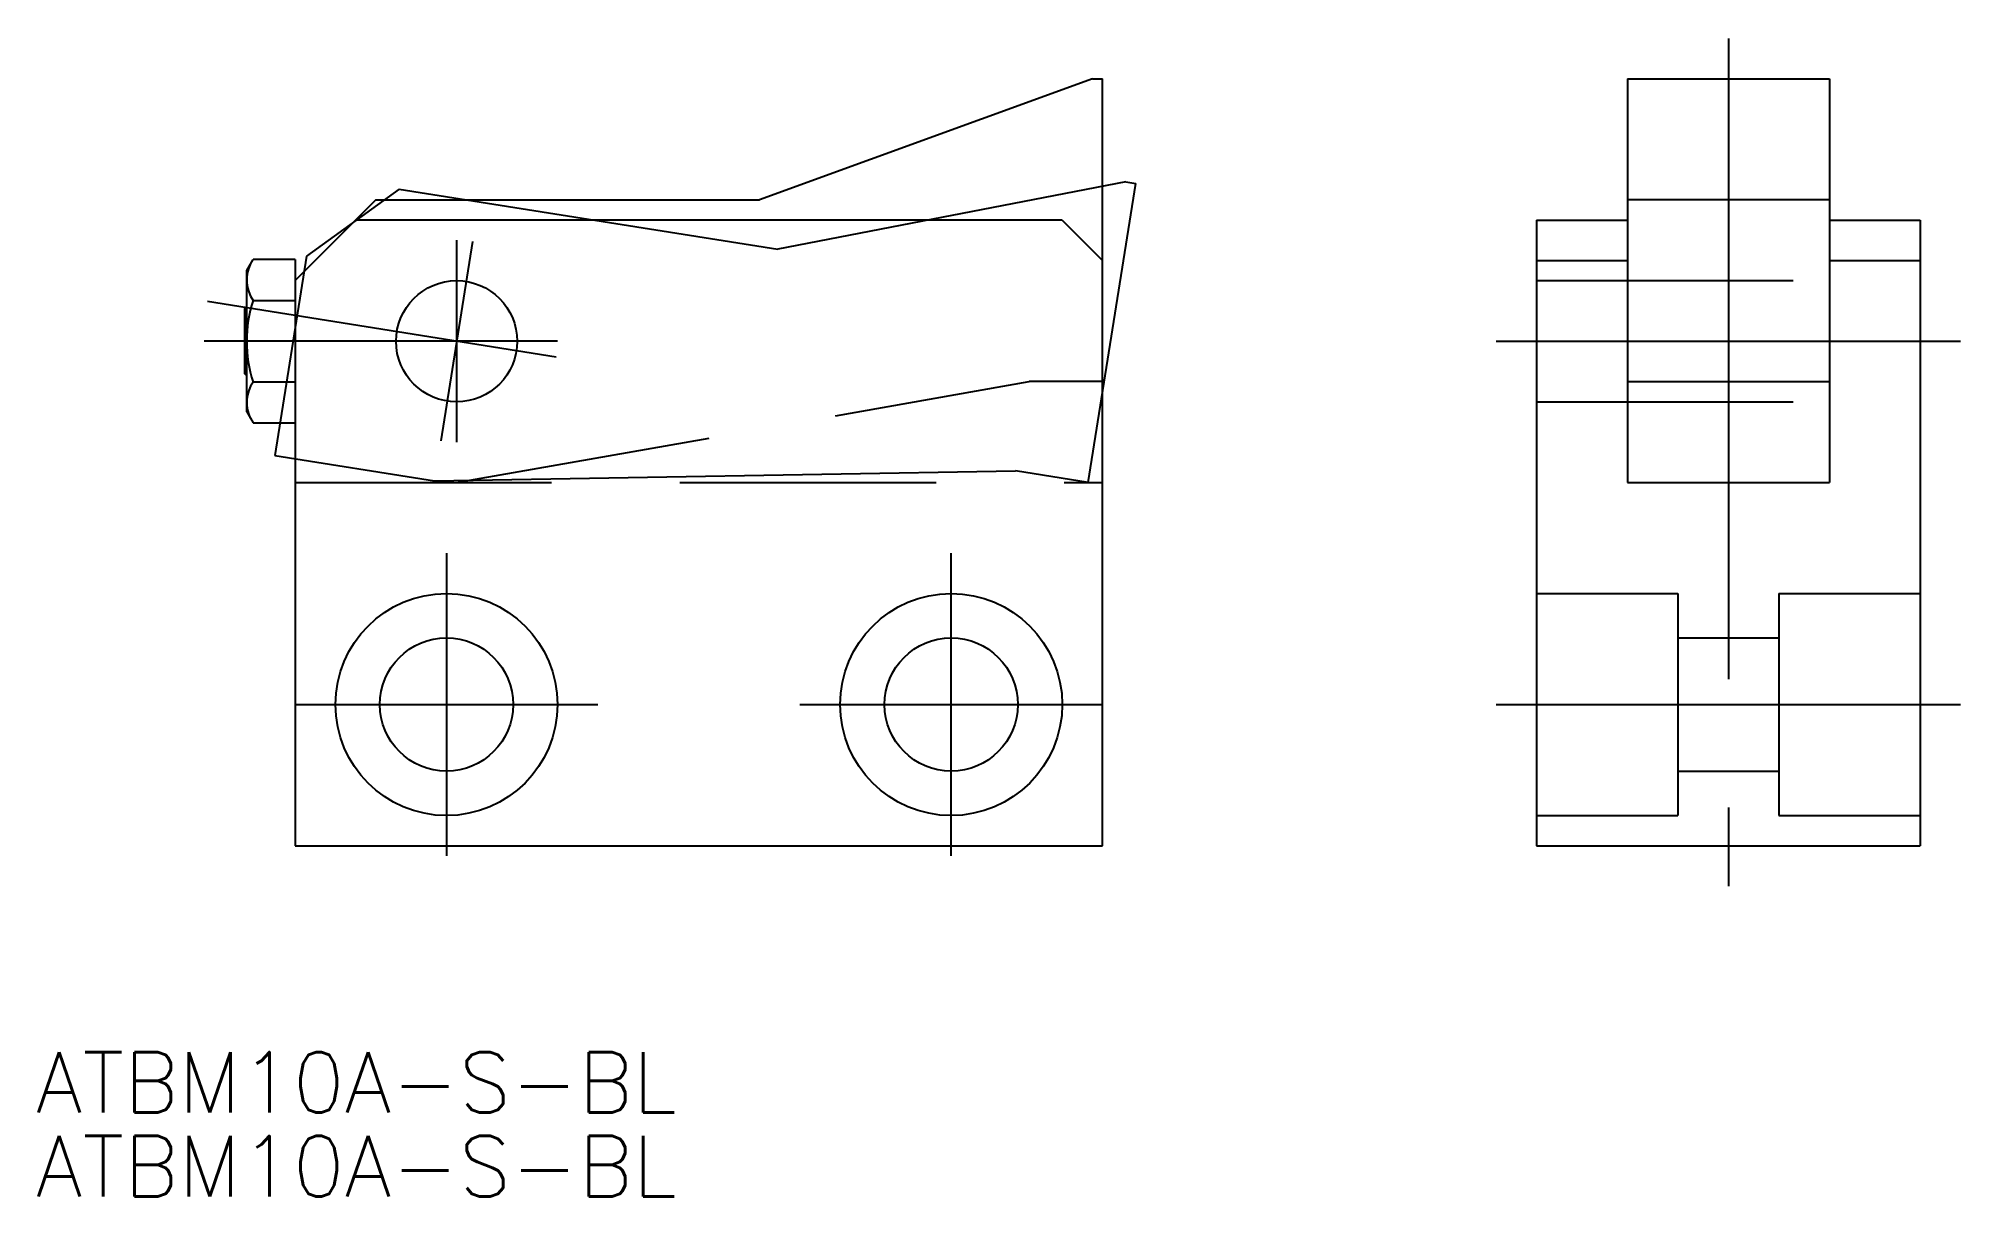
# Model space of a CAD drawing. Extents: x -20.7 to 74.5, y -42.4 to 15.
import ezdxf

# ---------------------------------------------------------------- set-up
doc = ezdxf.new("R2010")
doc.units = 0
for name, pattern in [('CENTER', [50.8, 31.75, -6.35, 6.35, -6.35]), ('DASHED', [19.05, 12.7, -6.35]), ('PHANTOM', [63.5, 31.75, -6.35, 6.35, -6.35, 6.35, -6.35])]:
    doc.linetypes.add(name, pattern=pattern)
doc.layers.get('0').update_dxf_attribs({"linetype": 'CONTINUOUS'})
doc.layers.add('CENTER', color=1, linetype='CENTER')
doc.styles.get("Standard").update_dxf_attribs({"font": 'txt.shx', "height": 3, "bigfont": 'bigfont.shx'})

# ---------------------------------------------------------------- blocks, each defined once
blk = doc.blocks.new('*U4')
at = {"color": 7, "linetype": 'CONTINUOUS'}
blk.add_text('ATBM10A-S-BL', height=3, dxfattribs=at).set_placement((-20.845, -38.215))
blk = doc.blocks.new('*U5')
at = {"color": 7, "linetype": 'CONTINUOUS'}
blk.add_text('ATBM10A-S-BL', height=3, dxfattribs=at).set_placement((-20.845, -42.374))

msp = doc.modelspace()

# ---------------------------------------------------------------- linework, layer by layer
at = {"color": 7, "linetype": 'CONTINUOUS'}
for p, q in [((31.5, 13), (15, 7)), ((31.5, 13), (32, 13)), ((32, -25), (32, 13)), ((58, 13), (58, -7)), ((58, 13), (68, 13)), ((68, 13), (68, -7)), ((-4, 7), (-8, 3)), ((-4, 7), (15, 7)), ((30, 6), (-5, 6)), ((30, 6), (32, 4)), ((53.5, 6), (53.5, -25)), ((53.5, 6), (58, 6)), ((68, 6), (72.5, 6)), ((72.5, 6), (72.5, -25)), ((-10.4, 3.5), (-10.087, 4.041)), ((-8, 4.041), (-10.087, 4.041)), ((-8, 4.041), (-8, -25)), ((53.5, 4), (58, 4)), ((68, 4), (72.5, 4)), ((-10.4, -3.5), (-10.4, 3.5)), ((-10.087, 2.021), (-8, 2.021)), ((-10.5, 1.621), (-10.4, 1.721)), ((-10.5, -1.621), (-10.5, 1.621)), ((-10.4, -1.721), (-10.5, -1.621)), ((-8, -2.021), (-10.087, -2.021)), ((58, -2), (68, -2)), ((-10.4, -3.5), (-10.087, -4.041)), ((-10.087, -4.041), (-8, -4.041)), ((58, -7), (68, -7)), ((-8, -25), (32, -25)), ((53.5, -25), (72.5, -25))]:
    msp.add_line(p, q, dxfattribs=at)
at = {"color": 3, "linetype": 'PHANTOM'}
for p, q in [((33.151, 7.892), (15.913, 4.558)), ((31.289, -7), (33.644, 7.814)), ((33.151, 7.892), (33.644, 7.814)), ((-2.851, 7.541), (-7.43, 4.219)), ((-2.851, 7.541), (15.913, 4.558)), ((0.785, 4.938), (-0.785, -4.938)), ((-7.43, 4.219), (-9, -5.657)), ((4.938, -0.785), (-12.345, 1.963)), ((-9, -5.657), (-1.099, -6.913)), ((-1.099, -6.913), (27.691, -6.428)), ((31.289, -7), (27.691, -6.428))]:
    msp.add_line(p, q, dxfattribs=at)
at = {"color": 3, "linetype": 'DASHED'}
for p, q in [((68, 7), (58, 7)), ((53.5, 3), (72.5, 3)), ((0, -7), (28.356, -2)), ((32, -2), (28.356, -2)), ((53.5, -3), (72.5, -3)), ((-8, -7), (32, -7)), ((53.5, -12.5), (60.5, -12.5)), ((60.5, -12.5), (60.5, -23.5)), ((65.5, -12.5), (65.5, -23.5)), ((65.5, -12.5), (72.5, -12.5)), ((60.5, -14.7), (65.5, -14.7)), ((60.5, -21.3), (65.5, -21.3)), ((53.5, -23.5), (60.5, -23.5)), ((65.5, -23.5), (72.5, -23.5))]:
    msp.add_line(p, q, dxfattribs=at)
at = {"color": 3, "linetype": 'CONTINUOUS'}
for p, q in [((-10.5, 1.621), (-10.4, 1.621)), ((-10.5, -1.621), (-10.4, -1.621))]:
    msp.add_line(p, q, dxfattribs=at)
at = {"color": 7, "linetype": 'CONTINUOUS'}
for centre, radius in [((0, 0), 3), ((-0.5, -18), 5.5), ((24.5, -18), 5.5), ((-0.5, -18), 3.3), ((24.5, -18), 3.3)]:
    msp.add_circle(centre, radius, dxfattribs=at)
for centre, radius, start, end in [((-8.611, 3.031), 1.789, 154.38425, 214.38425), ((-3.713, 0), 6.687, 162.41205, 197.58795), ((-8.611, -3.031), 1.789, 145.61575, 205.61575)]:
    msp.add_arc(centre, radius, start, end, dxfattribs=at)
at = {"layer": 'CENTER', "color": 1, "linetype": 'CENTER'}
for p, q in [((63, 15), (63, -27)), ((0, 5), (0, -5)), ((5, 0), (-12.5, 0)), ((51.5, 0), (74.5, 0)), ((-0.5, -10.5), (-0.5, -25.5)), ((24.5, -25.5), (24.5, -10.5)), ((-8, -18), (7, -18)), ((17, -18), (32, -18)), ((51.5, -18), (74.5, -18))]:
    msp.add_line(p, q, dxfattribs=at)

# ---------------------------------------------------------------- block references
at = {"color": 7, "linetype": 'CONTINUOUS'}
for name in ['*U4', '*U5']:
    msp.add_blockref(name, (0, 0), dxfattribs=at)

doc.saveas('drawing.dxf')
